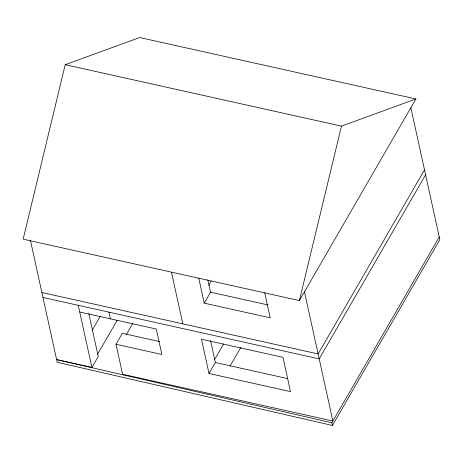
<?xml version="1.0" encoding="UTF-8"?>
<svg xmlns="http://www.w3.org/2000/svg" width="463" height="463" viewBox="0 0 463 463"><rect width="100%" height="100%" fill="white"/><g stroke="black" fill="none" stroke-linecap="round" stroke-linejoin="round"><path stroke-width="0.69" d="M65.225 64.698L23.15 239.157L299.387 300.585L415.924 98.96L139.681 37.532L65.225 64.698L341.462 126.127L415.924 98.96M299.387 300.585L341.462 126.127M92.27 330.107L100.228 316.333M97.571 354.207L117.104 320.408M30.396 240.268L57.221 362.28L332.44 425.468L331.855 422.788L56.631 359.601L91.911 367.448L98.249 356.481L88.838 313.677M304.463 291.812L332.868 421.029L122.602 374.272L116.01 344.275L122.348 333.308L159.747 341.625M126.509 334.245L132.95 323.099M208.825 285.347L211.313 281.035M264.714 292.807L270.213 317.821L204.241 303.149L210.578 292.182L207.829 279.675M214.664 359.444L223.675 343.847M209.004 373.491L201.469 339.211L282.962 357.332L290.498 391.611L209.004 373.491L215.341 362.523L210.549 340.722M230.059 366.083L240.87 347.366M424.513 169.863L318.122 353.94L41.878 292.518M425.601 174.817L319.21 358.894L42.972 297.472M331.855 422.788L439.26 236.952M332.44 425.468L439.85 239.626L410.849 107.734M210.578 292.182L268.129 304.978M79.723 312.01L156.28 329.037L161.871 354.473L116.01 344.275M215.341 362.523L287.702 378.612M198.743 278.136L204.241 303.149M171.489 272.319L182.821 323.857M108.944 312.143L110.414 318.833M78.253 305.314L91.911 367.448"/></g></svg>
